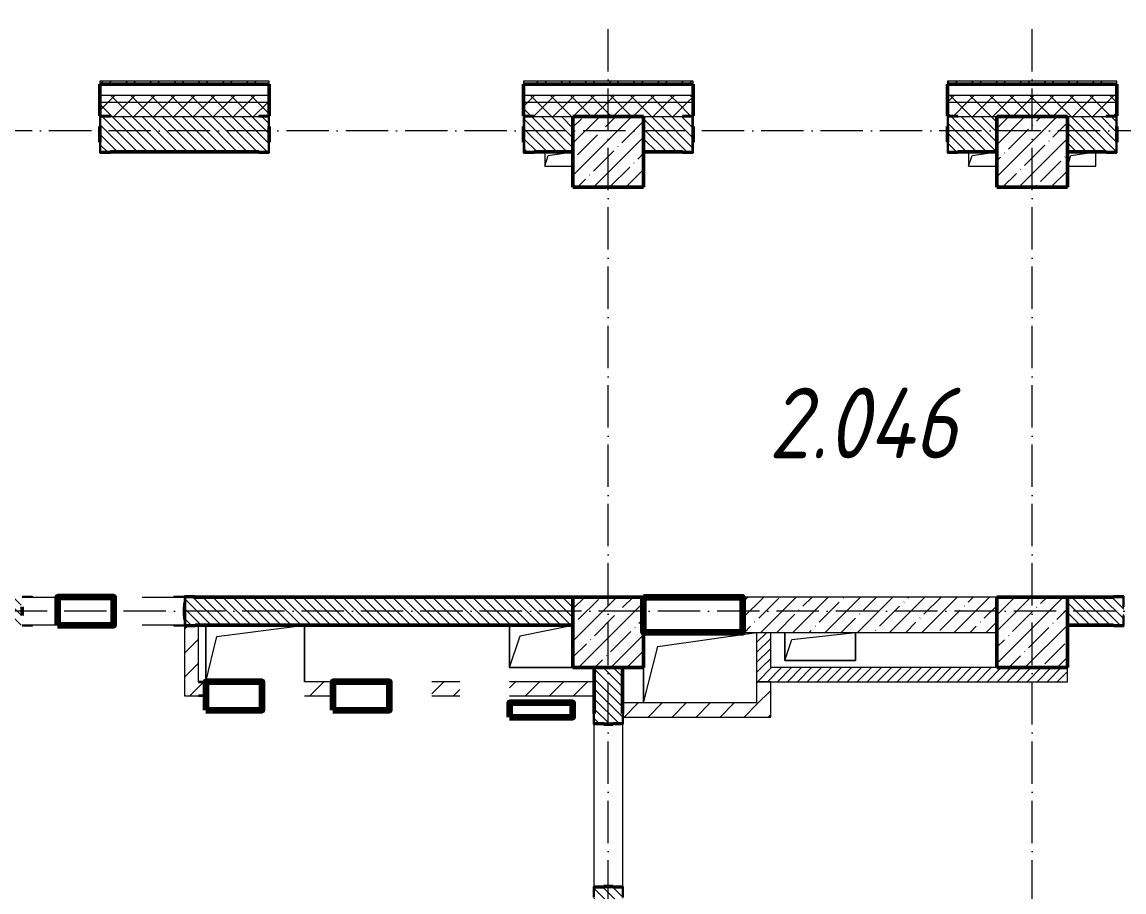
# Model space of a CAD drawing. Header units: millimetres. Extents: x -356862 to 418287, y 0 to 839748.
# Drawn here: x 30858 to 38658, y 463009 to 469166 of the extents above; entities that cross this region are included whole.
import ezdxf

# ---------------------------------------------------------------- set-up
doc = ezdxf.new("R2010")
doc.units = ezdxf.units.MM
doc.linetypes.add('50_200_ШТРИХ_1Т_ш5_п1_п1_', pattern=[700, 500, -100, 0, -100])
for name, color, linetype, lineweight in [('9.7) Заделка 956 шт', 6, 'Continuous', 158), ('A-FLOR-____-OTLN', 7, 'Continuous', 9), ('A-GENM-____-MCUT', 7, 'Continuous', 25), ('A-GENM-____-OTLN', 7, 'Continuous', 9), ('A-GENM-____-OTLN-1', 7, 'Continuous', 25), ('A-WALL-____-MCUT-1', 7, 'Continuous', 9), ('A-WALL-____-MCUT-2', 7, 'Continuous', 50), ('A-WALL-____-MCUT-3', 7, 'Continuous', 9), ('A-WALL-____-PATT-1', 7, 'Continuous', 9), ('A-WALL-FNSH-MCUT-1', 7, 'Continuous', 9), ('I-WALL-____-OTLN', 7, 'Continuous', 9), ('S-COLS-____-MCUT', 7, 'Continuous', 50), ('S-COLS-____-OTLN', 7, 'Continuous', 9), ('S-GRID-____-OTLN-1', 7, '50_200_ШТРИХ_1Т_ш5_п1_п1_', 9), ('Марки помещений', 7, 'Continuous', 9)]:
    doc.layers.add(name, color=color, linetype=linetype, lineweight=lineweight)
doc.styles.add('ISOCPEUR_I_3', font='isocpeui.ttf', dxfattribs={"width": 0.85, "height": 2.2})
pattern_1 = [(135, (-15591.663, 459015.94), (-35.35534, -35.35534), [])]
pattern_2 = [(45, (-15591.66, 459015.94), (-70.71068, 70.71068), []), (135, (-15591.66, 459015.94), (-70.71068, -70.71068), [])]
pattern_3 = [(45, (-15591.66, 459015.94), (-114.04925, 114.04925), []), (45, (-15477.61, 459015.94), (-114.04925, 114.04925), [201.612, -40.322, 3.353, -36.97])]
pattern_4 = [(45, (-15591.66, 459015.94), (-84.8528, 84.8528), [])]
pattern_5 = [(45, (-15591.663, 459015.94), (-35.35534, 35.35534), [])]

# ---------------------------------------------------------------- blocks, each defined once
blk = doc.blocks.new('BSC_Колонна _Прямоугольная - 500х500-V60-АР1_План отверстий 2 этажа в осях 1-64_А-ГГ')
at = {"layer": 'S-COLS-____-OTLN'}
h = blk.add_hatch(dxfattribs=at)
h.set_pattern_fill('FP_89', color=256, style=0, pattern_type=2)
h.set_pattern_definition([(45, (-50600, -5831.04), (-114.04925, 114.04925), []), (45, (-50485.95, -5831.04), (-114.04925, 114.04925), [201.613, -40.323, 3.353, -36.97])])
h.paths.add_polyline_path([(-250, -250), (250, -250), (250, 250), (-250, 250), (-250, 0)], flags=0)
at = {"layer": 'S-COLS-____-MCUT'}
for p, q in [((250, 250), (-250, 250)), ((-250, 250), (-250, -250)), ((250, -250), (250, 0)), ((-250, -250), (250, -250))]:
    blk.add_line(p, q, dxfattribs=at)
blk = doc.blocks.new('BSC_Колонна _Прямоугольная - 500х500-V62-АР1_План отверстий 2 этажа в осях 1-64_А-ГГ')
at = {"layer": 'S-COLS-____-OTLN'}
h = blk.add_hatch(dxfattribs=at)
h.set_pattern_fill('FP_91', color=256, style=0, pattern_type=2)
h.set_pattern_definition([(45, (-53600, -5831.04), (-114.04925, 114.04925), []), (45, (-53485.95, -5831.04), (-114.04925, 114.04925), [201.613, -40.323, 3.353, -36.97])])
h.paths.add_polyline_path([(-250, -250), (250, -250), (250, 250), (-250, 250)], flags=0)
at = {"layer": 'S-COLS-____-MCUT'}
for p, q in [((250, 250), (-250, 250)), ((-250, 250), (-250, -250)), ((250, -250), (250, 250)), ((-250, -250), (250, -250))]:
    blk.add_line(p, q, dxfattribs=at)
blk = doc.blocks.new('BSC_Колонна _Прямоугольная - 500х500-V117-АР1_План отверстий 2 этажа в осях 1-64_А-ГГ')
at = {"layer": 'S-COLS-____-OTLN'}
h = blk.add_hatch(dxfattribs=at)
h.set_pattern_fill('FP_146', color=256, style=0, pattern_type=2)
h.set_pattern_definition([(45, (-53600, -9231.04), (-114.04925, 114.04925), []), (45, (-53485.95, -9231.04), (-114.04925, 114.04925), [201.613, -40.323, 3.353, -36.97])])
h.paths.add_polyline_path([(-250, -250), (250, -250), (250, 250), (-250, 250), (-250, 104.8)], flags=0)
at = {"layer": 'S-COLS-____-MCUT'}
for p, q in [((250, 250), (-250, 250)), ((-250, 250), (-250, -250)), ((250, -250), (250, 250)), ((-250, -250), (250, -250))]:
    blk.add_line(p, q, dxfattribs=at)
blk = doc.blocks.new('Фахверк_СКБ_Уголок - 250_2700-27497298-АР1_План отверстий 2 этажа в осях 1-64_А-ГГ')
at = {"layer": 'A-GENM-____-MCUT'}
for p, q in [((200, 181), (125, 181)), ((125, 181), (125, 106)), ((131, 106), (131, 175)), ((131, 175), (200, 175)), ((200, 175), (200, 181)), ((125, 106), (131, 106)), ((131, -6), (125, -6)), ((125, -6), (125, -81)), ((131, -75), (131, -6)), ((200, -75), (131, -75)), ((200, -81), (200, -75)), ((125, -81), (200, -81))]:
    blk.add_line(p, q, dxfattribs=at)
blk = doc.blocks.new('Стойка_Влож_Уголок_Опорный - Уголок-28213941-АР1_План отверстий 2 этажа в осях 1-64_А-ГГ')
at = {"layer": 'A-GENM-____-OTLN'}
for p, q in [((-212, -6), (-212, 0)), ((0, 0), (0, -6)), ((-212, -75), (-212, -6)), ((-212, -6), (-206, -6)), ((-212, -75), (-206, -75)), ((-6, -6), (0, -6)), ((-6, -75), (0, -75)), ((0, -6), (0, -75))]:
    blk.add_line(p, q, dxfattribs=at)
blk = doc.blocks.new('154_Стойка_СКБ_Уголок - СМ-2180_200-28268025-АР1_План отверстий 2 этажа в осях 1-64_А-ГГ')
at = {"layer": 'A-GENM-____-MCUT'}
for p, q in [((125, 156), (125, 81)), ((200, 156), (125, 156)), ((200, 150), (200, 156)), ((125, 81), (131, 81)), ((131, 81), (131, 150)), ((131, 150), (200, 150)), ((131, 19), (125, 19)), ((125, 19), (125, -56)), ((131, -50), (131, 19)), ((125, -56), (200, -56)), ((200, -50), (131, -50)), ((200, -56), (200, -50))]:
    blk.add_line(p, q, dxfattribs=at)
blk = doc.blocks.new('Стойка_Влож_Полоса боковая - Полоса-V142-АР1_План отверстий 2 этажа в осях 1-64_А-ГГ')
at = {"layer": 'A-GENM-____-OTLN'}
for p, q in [((-5, 60), (0, 60)), ((-5, -60), (-5, 60)), ((0, -60), (-5, -60))]:
    blk.add_line(p, q, dxfattribs=at)
blk = doc.blocks.new('Фахверк_СКБ_Уголок - 200_3960-28268576-АР1_План отверстий 2 этажа в осях 1-64_А-ГГ')
at = {"layer": 'A-GENM-____-MCUT'}
for p, q in [((200, 156), (125, 156)), ((125, 156), (125, 81)), ((200, 150), (200, 156)), ((125, 81), (131, 81)), ((131, 81), (131, 150)), ((131, 150), (200, 150)), ((131, 19), (125, 19)), ((125, 19), (125, -56)), ((131, -50), (131, 19)), ((125, -56), (200, -56)), ((200, -50), (131, -50)), ((200, -56), (200, -50))]:
    blk.add_line(p, q, dxfattribs=at)
blk = doc.blocks.new('AR_Отверстие прямоугольное _в плите_ - AR_Отверстие прямоугольное _в плите_-V156-АР1_План отверстий 2 этажа в осях 1-64_А-ГГ')
at = {"layer": 'A-GENM-____-OTLN'}
for p, q in [((-250, 100), (-250, -100)), ((-200, 50), (250, 100)), ((250, -100), (250, 100)), ((-250, -100), (-200, 50)), ((-250, -100), (250, -100))]:
    blk.add_line(p, q, dxfattribs=at)
blk = doc.blocks.new('AR_Отверстие прямоугольное _в плите_ - AR_Отверстие прямоугольное _в плите_-V165-АР1_План отверстий 2 этажа в осях 1-64_А-ГГ')
at = {"layer": 'A-GENM-____-OTLN'}
for p, q in [((-100, 50), (-100, -50)), ((-100, -50), (-75, 25)), ((-75, 25), (100, 50)), ((-100, -50), (100, -50))]:
    blk.add_line(p, q, dxfattribs=at)
blk = doc.blocks.new('AR_Отверстие прямоугольное _в плите_ - AR_Отверстие прямоугольное _в плите_-V166-АР1_План отверстий 2 этажа в осях 1-64_А-ГГ')
at = {"layer": 'A-GENM-____-OTLN'}
for p, q in [((-100, -50), (-75, 25)), ((-75, 25), (100, 50)), ((100, -50), (100, 50)), ((-100, -50), (100, -50))]:
    blk.add_line(p, q, dxfattribs=at)
blk = doc.blocks.new('AR_Отверстие прямоугольное _в плите_ - AR_Отверстие прямоугольное _в плите_-30553057-АР1_План отверстий 2 этажа в осях 1-64_А-ГГ')
at = {"layer": 'A-GENM-____-OTLN'}
for p, q in [((-300, 150), (400, 250)), ((-400, -250), (-300, 150)), ((-400, 0), (-400, -250))]:
    blk.add_line(p, q, dxfattribs=at)
blk = doc.blocks.new('AR_Отверстие прямоугольное _в плите_ - AR_Отверстие прямоугольное _в плите_-30552525-АР1_План отверстий 2 этажа в осях 1-64_А-ГГ')
at = {"layer": 'A-GENM-____-OTLN'}
for p, q in [((-350, 200), (-350, -200)), ((-270, 120), (350, 200)), ((350, -200), (350, 200)), ((-350, -200), (-270, 120))]:
    blk.add_line(p, q, dxfattribs=at)
blk = doc.blocks.new('AR_Отверстие прямоугольное _в плите_ - AR_Отверстие прямоугольное _в плите_-30552670-АР1_План отверстий 2 этажа в осях 1-64_А-ГГ')
at = {"layer": 'A-GENM-____-OTLN'}
for p, q in [((-225, 150), (-225, -150)), ((-150, 75), (225, 150)), ((-225, -150), (-150, 75)), ((-225, -150), (225, -150))]:
    blk.add_line(p, q, dxfattribs=at)
blk = doc.blocks.new('154_Фахверк_СКБ_Швеллер - Тип_100_3960_зеркало-V199-АР1_План отверстий 2 этажа в осях 1-64_А-ГГ')
at = {"layer": 'A-GENM-____-MCUT'}
for p, q in [((175, 50), (125, 50)), ((128, 47), (175, 47)), ((128, -47), (128, 47)), ((175, 47), (175, 50)), ((125, -50), (175, -50)), ((175, -47), (128, -47)), ((175, -50), (175, -47))]:
    blk.add_line(p, q, dxfattribs=at)
blk = doc.blocks.new('2этаж')
at = {"layer": 'S-GRID-____-OTLN-1', "color": 251, "ltscale": 0.6, "true_color": 0x636466}
for p, q in [((35008.3, 454533.3), (35008.3, 469166.5)), ((38008.3, 454533.3), (38008.3, 469166.5)), ((88482.7, 468397), (-20037.2, 468397)), ((74727.1, 464997), (-20260.4, 464997))]:
    blk.add_line(p, q, dxfattribs=at)

msp = doc.modelspace()

# ---------------------------------------------------------------- hatches: boundary and pattern name
at = {"layer": 'A-WALL-____-PATT-1'}
h = msp.add_hatch(dxfattribs=at)
h.set_pattern_fill('FP_3', color=256, style=0, pattern_type=2)
h.set_pattern_definition([(45, (-15591.66, 459015.94), (-85.53659, 85.53659), []), (45, (-15534.64, 459015.94), (-85.53659, 85.53659), [])])
h.paths.add_polyline_path([(56273.3366, 468726.983), (56273.3366, 468746.983), (52408.3366, 468746.983), (52408.3366, 468726.983), (55093.2185, 468726.983)], flags=0)
h.paths.add_polyline_path([(50608.3366, 468726.983), (50608.3366, 468746.983), (49408.3366, 468746.983), (49408.3366, 468726.983), (49790.8257, 468726.983)], flags=0)
h.paths.add_polyline_path([(47608.3366, 468726.983), (47608.3366, 468746.983), (46408.3366, 468746.983), (46408.3366, 468726.983), (47139.6293, 468726.983)], flags=0)
h.paths.add_polyline_path([(43604.7007, 468726.983), (44608.3366, 468726.983), (44608.3366, 468746.983), (43408.3366, 468746.983), (43408.3366, 468726.983)], flags=0)
h.paths.add_polyline_path([(40953.5042, 468726.983), (41608.3366, 468726.983), (41608.3366, 468746.983), (40408.3366, 468746.983), (40408.3366, 468726.983)], flags=0)
h.paths.add_polyline_path([(38608.3366, 468726.983), (38608.3366, 468746.983), (37408.3366, 468746.983), (37408.3366, 468726.983), (37418.5757, 468726.983)], flags=0)
h.paths.add_polyline_path([(35608.3366, 468726.983), (35608.3366, 468746.983), (34408.3366, 468746.983), (34408.3366, 468726.983), (34767.3792, 468726.983)], flags=0)
h.paths.add_polyline_path([(29608.3366, 468726.983), (29608.3366, 468746.983), (28408.3366, 468746.983), (28408.3366, 468726.983), (28581.2542, 468726.983)], flags=0)
h.paths.add_polyline_path([(31408.3366, 468726.983), (32608.3366, 468726.983), (32608.3366, 468746.983), (31408.3366, 468746.983)], flags=0)
h.paths.add_polyline_path([(25408.3366, 468726.983), (26608.3366, 468726.983), (26608.3366, 468746.983), (25408.3366, 468746.983)], flags=0)
h.paths.add_polyline_path([(22743.3366, 468726.983), (23608.3366, 468726.983), (23608.3366, 468746.983), (22743.3366, 468746.983)], flags=0)
h = msp.add_hatch(dxfattribs=at)
h.set_pattern_fill('FP_1', color=256, style=0, pattern_type=2)
h.set_pattern_definition(pattern_2)
h.paths.add_polyline_path([(58758.3366, 468596.983), (58758.3366, 468646.983), (52408.3366, 468646.983), (52408.3366, 468596.983), (58628.1471, 468596.983)], flags=0)
h.paths.add_polyline_path([(49790.8257, 468596.983), (50608.3366, 468596.983), (50608.3366, 468646.983), (49408.3366, 468646.983), (49408.3366, 468596.983)], flags=0)
h.paths.add_polyline_path([(47608.3366, 468596.983), (47608.3366, 468646.983), (46408.3366, 468646.983), (46408.3366, 468596.983), (47139.6293, 468596.983)], flags=0)
h.paths.add_polyline_path([(44608.3366, 468596.983), (44608.3366, 468646.983), (43408.3366, 468646.983), (43408.3366, 468596.983), (44488.4328, 468596.983)], flags=0)
h.paths.add_polyline_path([(41608.3366, 468596.983), (41608.3366, 468646.983), (40408.3366, 468646.983), (40408.3366, 468596.983), (40953.5042, 468596.983)], flags=0)
h.paths.add_polyline_path([(37408.3366, 468596.983), (38608.3366, 468596.983), (38608.3366, 468646.983), (37408.3366, 468646.983)], flags=0)
h.paths.add_polyline_path([(34408.3366, 468596.983), (35608.3366, 468596.983), (35608.3366, 468646.983), (34408.3366, 468646.983)], flags=0)
h.paths.add_polyline_path([(32116.1828, 468596.983), (32608.3366, 468596.983), (32608.3366, 468646.983), (31408.3366, 468646.983), (31408.3366, 468596.983)], flags=0)
h.paths.add_polyline_path([(29608.3366, 468596.983), (29608.3366, 468646.983), (28408.3366, 468646.983), (28408.3366, 468596.983), (28581.2542, 468596.983)], flags=0)
h.paths.add_polyline_path([(26608.3366, 468596.983), (26608.3366, 468646.983), (25408.3366, 468646.983), (25408.3366, 468596.983), (25930.0578, 468596.983)], flags=0)
h.paths.add_polyline_path([(22208.3366, 468596.983), (23608.3366, 468596.983), (23608.3366, 468646.983), (22208.3366, 468646.983)], flags=0)
h.paths.add_polyline_path([(20408.3366, 468596.983), (20408.3366, 468646.983), (19208.3366, 468646.983), (19208.3366, 468596.983), (19743.9328, 468596.983)], flags=0)
h.paths.add_polyline_path([(11408.3366, 468596.983), (11408.3366, 468646.983), (8238.3366, 468646.983), (8238.3366, 468596.983), (9139.1471, 468596.983)], flags=0)
h = msp.add_hatch(dxfattribs=at)
h.set_pattern_fill('FP_1', color=256, style=0, pattern_type=2)
h.set_pattern_definition(pattern_2)
h.paths.add_polyline_path([(58758.3366, 468496.983), (58758.3366, 468596.983), (52408.3366, 468596.983), (52408.3366, 468502.983), (52483.3366, 468502.983), (52483.3366, 468496.983), (58628.1471, 468496.983)], flags=0)
h.paths.add_polyline_path([(49790.8257, 468496.983), (50533.3366, 468496.983), (50533.3366, 468502.983), (50608.3366, 468502.983), (50608.3366, 468596.983), (49408.3366, 468596.983), (49408.3366, 468502.983), (49483.3366, 468502.983), (49483.3366, 468496.983)], flags=0)
h.paths.add_polyline_path([(47533.3366, 468496.983), (47533.3366, 468502.983), (47608.3366, 468502.983), (47608.3366, 468596.983), (46408.3366, 468596.983), (46408.3366, 468502.983), (46483.3366, 468502.983), (46483.3366, 468496.983), (47258.3366, 468496.983)], flags=0)
h.paths.add_polyline_path([(43758.3366, 468496.983), (44533.3366, 468496.983), (44533.3366, 468502.983), (44608.3366, 468502.983), (44608.3366, 468596.983), (43408.3366, 468596.983), (43408.3366, 468502.983), (43483.3366, 468502.983), (43483.3366, 468496.983), (43604.7007, 468496.983)], flags=0)
h.paths.add_polyline_path([(40953.5042, 468496.983), (41533.3366, 468496.983), (41533.3366, 468502.983), (41608.3366, 468502.983), (41608.3366, 468596.983), (40408.3366, 468596.983), (40408.3366, 468502.983), (40483.3366, 468502.983), (40483.3366, 468496.983)], flags=0)
h.paths.add_polyline_path([(38258.3366, 468496.983), (38533.3366, 468496.983), (38533.3366, 468502.983), (38608.3366, 468502.983), (38608.3366, 468596.983), (37408.3366, 468596.983), (37408.3366, 468502.983), (37483.3366, 468502.983), (37483.3366, 468496.983), (37758.3366, 468496.983)], flags=0)
h.paths.add_polyline_path([(35258.3366, 468496.983), (35533.3366, 468496.983), (35533.3366, 468502.983), (35608.3366, 468502.983), (35608.3366, 468596.983), (34408.3366, 468596.983), (34408.3366, 468502.983), (34483.3366, 468502.983), (34483.3366, 468496.983), (34767.3792, 468496.983)], flags=0)
h.paths.add_polyline_path([(32533.3366, 468496.983), (32533.3366, 468502.983), (32608.3366, 468502.983), (32608.3366, 468596.983), (31408.3366, 468596.983), (31408.3366, 468502.983), (31483.3366, 468502.983), (31483.3366, 468496.983), (32116.1828, 468496.983)], flags=0)
h.paths.add_polyline_path([(29533.3366, 468496.983), (29533.3366, 468502.983), (29608.3366, 468502.983), (29608.3366, 468596.983), (28408.3366, 468596.983), (28408.3366, 468502.983), (28483.3366, 468502.983), (28483.3366, 468496.983), (29258.3366, 468496.983)], flags=0)
h.paths.add_polyline_path([(25483.3366, 468496.983), (26533.3366, 468496.983), (26533.3366, 468502.983), (26608.3366, 468502.983), (26608.3366, 468596.983), (25408.3366, 468596.983), (25408.3366, 468502.983), (25483.3366, 468502.983)], flags=0)
h.paths.add_polyline_path([(23258.3366, 468496.983), (23533.3366, 468496.983), (23533.3366, 468502.983), (23608.3366, 468502.983), (23608.3366, 468596.983), (22208.3366, 468596.983), (22208.3366, 468496.983), (22708.3366, 468496.983)], flags=0)
h.paths.add_polyline_path([(19743.9328, 468496.983), (20333.3366, 468496.983), (20333.3366, 468502.983), (20408.3366, 468502.983), (20408.3366, 468596.983), (19208.3366, 468596.983), (19208.3366, 468496.983), (19708.3366, 468496.983)], flags=0)
h.paths.add_polyline_path([(11333.3366, 468496.983), (11333.3366, 468502.983), (11408.3366, 468502.983), (11408.3366, 468596.983), (8238.3366, 468596.983), (8238.3366, 468496.983), (10708.3366, 468496.983)], flags=0)
h = msp.add_hatch(dxfattribs=at)
h.set_pattern_fill('FP_6', color=256, style=0, pattern_type=2)
h.set_pattern_definition(pattern_1)
h.paths.add_polyline_path([(34483.3366, 468246.983), (34758.3366, 468246.983), (34758.3366, 468496.983), (34414.3366, 468496.983), (34414.3366, 468427.983), (34408.3366, 468427.983), (34408.3366, 468315.983), (34414.3366, 468315.983), (34414.3366, 468246.983)], flags=0)
h.paths.add_polyline_path([(31483.3366, 468246.983), (32602.3366, 468246.983), (32602.3366, 468315.983), (32608.3366, 468315.983), (32608.3366, 468427.983), (32602.3366, 468427.983), (32602.3366, 468496.983), (31414.3366, 468496.983), (31414.3366, 468427.983), (31408.3366, 468427.983), (31408.3366, 468315.983), (31414.3366, 468315.983), (31414.3366, 468246.983)], flags=0)
h.paths.add_polyline_path([(29533.3366, 468246.983), (29602.3366, 468246.983), (29602.3366, 468315.983), (29608.3366, 468315.983), (29608.3366, 468427.983), (29602.3366, 468427.983), (29602.3366, 468496.983), (29258.3366, 468496.983), (29258.3366, 468246.983)], flags=0)
h = msp.add_hatch(dxfattribs=at)
h.set_pattern_fill('FP_6', color=256, style=0, pattern_type=2)
h.set_pattern_definition(pattern_1)
h.paths.add_polyline_path([(37418.5757, 468246.983), (37758.3366, 468246.983), (37758.3366, 468496.983), (37414.3366, 468496.983), (37414.3366, 468427.983), (37408.3366, 468427.983), (37408.3366, 468315.983), (37414.3366, 468315.983), (37414.3366, 468246.983)], flags=0)
h.paths.add_polyline_path([(35602.3366, 468246.983), (35602.3366, 468315.983), (35608.3366, 468315.983), (35608.3366, 468427.983), (35602.3366, 468427.983), (35602.3366, 468496.983), (35258.3366, 468496.983), (35258.3366, 468246.983), (35533.3366, 468246.983)], flags=0)
h = msp.add_hatch(dxfattribs=at)
h.set_pattern_fill('FP_6', color=256, style=0, pattern_type=2)
h.set_pattern_definition(pattern_1)
h.paths.add_polyline_path([(43414.3366, 468246.983), (43758.3366, 468246.983), (43758.3366, 468496.983), (43414.3366, 468496.983), (43414.3366, 468427.983), (43408.3366, 468427.983), (43408.3366, 468315.983), (43414.3366, 468315.983), (43414.3366, 468251.2687)], flags=0)
h.paths.add_polyline_path([(40953.5042, 468246.983), (41602.3366, 468246.983), (41602.3366, 468315.983), (41608.3366, 468315.983), (41608.3366, 468427.983), (41602.3366, 468427.983), (41602.3366, 468496.983), (40414.3366, 468496.983), (40414.3366, 468427.983), (40408.3366, 468427.983), (40408.3366, 468315.983), (40414.3366, 468315.983), (40414.3366, 468246.983), (40483.3366, 468246.983)], flags=0)
h.paths.add_polyline_path([(38602.3366, 468246.983), (38602.3366, 468315.983), (38608.3366, 468315.983), (38608.3366, 468427.983), (38602.3366, 468427.983), (38602.3366, 468496.983), (38258.3366, 468496.983), (38258.3366, 468246.983), (38533.3366, 468246.983)], flags=0)
h = msp.add_hatch(dxfattribs=at)
h.set_pattern_fill('FP_6', color=256, style=0, pattern_type=2)
h.set_pattern_definition(pattern_1)
h.paths.add_polyline_path([(33883.6471, 464896.983), (34758.3366, 464896.983), (34758.3366, 465096.983), (32014.3366, 465096.983), (32014.3366, 465027.983), (32008.3366, 465027.983), (32008.3366, 464965.983), (32014.3366, 464965.983), (32014.3366, 464896.983), (32116.1828, 464896.983)], flags=0)
h.paths.add_polyline_path([(29958.3366, 464896.983), (30852.3366, 464896.983), (30852.3366, 464965.983), (30858.3366, 464965.983), (30858.3366, 465027.983), (30852.3366, 465027.983), (30852.3366, 465096.983), (29958.3366, 465096.983), (29958.3366, 464984.483)], flags=0)
h.paths.add_polyline_path([(29258.3366, 464896.983), (29558.3366, 464896.983), (29558.3366, 465096.983), (29258.3366, 465096.983)], flags=0)
h = msp.add_hatch(dxfattribs=at)
h.set_pattern_fill('FP_25', color=256, style=0, pattern_type=2)
h.set_pattern_definition(pattern_3)
h.paths.add_polyline_path([(37758.3366, 464846.983), (37758.3366, 465096.983), (35958.3366, 465096.983), (35958.3366, 464846.983), (37418.5757, 464846.983)], flags=0)
h = msp.add_hatch(dxfattribs=at)
h.set_pattern_fill('FP_6', color=256, style=0, pattern_type=2)
h.set_pattern_definition(pattern_1)
h.paths.add_polyline_path([(43758.3366, 464896.983), (43758.3366, 465096.983), (43358.3366, 465096.983), (43358.3366, 464896.983)], flags=0)
h.paths.add_polyline_path([(40364.3366, 464896.983), (41152.3366, 464896.983), (41152.3366, 464965.983), (41158.3366, 464965.983), (41158.3366, 465027.983), (41152.3366, 465027.983), (41152.3366, 465096.983), (40364.3366, 465096.983), (40364.3366, 465027.983), (40358.3366, 465027.983), (40358.3366, 464965.983), (40364.3366, 464965.983), (40364.3366, 464936.983)], flags=0)
h.paths.add_polyline_path([(42064.3366, 464896.983), (42958.3366, 464896.983), (42958.3366, 465096.983), (42064.3366, 465096.983), (42064.3366, 465027.983), (42058.3366, 465027.983), (42058.3366, 464965.983), (42064.3366, 464965.983), (42064.3366, 464897.6888)], flags=0)
h.paths.add_polyline_path([(38583.3366, 464896.983), (38652.3366, 464896.983), (38652.3366, 464965.983), (38658.3366, 464965.983), (38658.3366, 465027.983), (38652.3366, 465027.983), (38652.3366, 465096.983), (38258.3366, 465096.983), (38258.3366, 464896.983)], flags=0)
h = msp.add_hatch(dxfattribs=at)
h.set_pattern_fill('FP_4', color=256, style=0, pattern_type=2)
h.set_pattern_definition(pattern_4)
h.paths.add_polyline_path([(32108.3366, 464396.983), (32108.3366, 464896.983), (32083.3366, 464896.983), (32083.3366, 464890.983), (32008.3366, 464890.983), (32008.3366, 464396.983)], flags=0)
h = msp.add_hatch(dxfattribs=at)
h.set_pattern_fill('FP_5', color=256, style=0, pattern_type=2)
h.set_pattern_definition(pattern_5)
h.paths.add_polyline_path([(36158.3366, 464596.983), (36158.3366, 464846.983), (36058.3366, 464846.983), (36058.3366, 464596.983)], flags=0)
h = msp.add_hatch(dxfattribs=at)
h.set_pattern_fill('FP_6', color=256, style=0, pattern_type=2)
h.set_pattern_definition(pattern_1)
h.paths.add_polyline_path([(34908.3366, 457596.983), (35108.3366, 457596.983), (35108.1164, 463040.983), (35039.3366, 463040.983), (35039.3366, 463046.983), (34977.3366, 463046.983), (34977.3366, 463040.983), (34908.3366, 463040.983), (34908.3366, 458031.8615)], flags=0)
h.paths.add_polyline_path([(35039.3366, 464196.983), (35039.3366, 464202.983), (35108.3366, 464202.983), (35108.3366, 464596.983), (34908.3366, 464596.983), (34908.3366, 464202.983), (34977.3366, 464202.983), (34977.3366, 464196.983)], flags=0)
h = msp.add_hatch(dxfattribs=at)
h.set_pattern_fill('FP_5', color=256, style=0, pattern_type=2)
h.set_pattern_definition(pattern_5)
h.paths.add_polyline_path([(36058.3366, 464496.983), (38258.3366, 464496.983), (38258.3366, 464596.983), (36058.3366, 464596.983)], flags=0)
h = msp.add_hatch(dxfattribs=at)
h.set_pattern_fill('FP_4', color=256, style=0, pattern_type=2)
h.set_pattern_definition(pattern_4)
h.paths.add_polyline_path([(32858.3366, 464396.983), (33058.3366, 464396.983), (33058.3366, 464496.983), (32858.3366, 464496.983)], flags=0)
h.paths.add_polyline_path([(33883.6471, 464396.983), (33958.3366, 464396.983), (33958.3366, 464496.983), (33758.3366, 464496.983), (33758.3366, 464396.983)], flags=0)
h.paths.add_polyline_path([(34908.3366, 464396.983), (34908.3366, 464496.983), (34308.3366, 464496.983), (34308.3366, 464396.983)], flags=0)
h.paths.add_polyline_path([(32109.8366, 464399.983), (32155.3366, 464399.983), (32155.3366, 464493.983), (32108.3366, 464493.983), (32108.3366, 464399.983)], flags=0)
h = msp.add_hatch(dxfattribs=at)
h.set_pattern_fill('FP_4', color=256, style=0, pattern_type=2)
h.set_pattern_definition(pattern_4)
h.paths.add_polyline_path([(36158.3366, 464246.983), (36158.3366, 464496.983), (36058.3366, 464496.983), (36058.3366, 464246.983)], flags=0)
h = msp.add_hatch(dxfattribs=at)
h.set_pattern_fill('FP_4', color=256, style=0, pattern_type=2)
h.set_pattern_definition(pattern_4)
h.paths.add_polyline_path([(36058.3366, 464246.983), (36058.3366, 464346.983), (35108.3366, 464346.983), (35108.3366, 464271.983), (35114.3366, 464271.983), (35114.3366, 464246.983), (35651.1114, 464246.983)], flags=0)
at = {"layer": 'S-COLS-____-OTLN'}
h = msp.add_hatch(dxfattribs=at)
h.set_pattern_fill('FP_25', color=256, style=0, pattern_type=2)
h.set_pattern_definition(pattern_3)
h.paths.add_polyline_path([(34758.3366, 467996.983), (35258.3366, 467996.983), (35258.3366, 468496.983), (34758.3366, 468496.983), (34758.3366, 468351.7895)], flags=0)

# ---------------------------------------------------------------- linework, layer by layer
at = {"layer": '9.7) Заделка 956 шт'}
for points in [[(31108.3366, 464896.983), (31508.3366, 464896.983), (31508.3366, 465096.983), (31108.3366, 465096.983)], [(35258.3366, 465096.983), (35958.3366, 465096.983), (35958.3366, 464846.983), (35258.3366, 464846.983)], [(32158.3366, 464296.983), (32558.3366, 464296.983), (32558.3366, 464496.983), (32158.3366, 464496.983)], [(33058.3366, 464296.983), (33458.3366, 464296.983), (33458.3366, 464496.983), (33058.3366, 464496.983)], [(34308.3366, 464246.983), (34758.3366, 464246.983), (34758.3366, 464346.983), (34308.3366, 464346.983)]]:
    msp.add_lwpolyline(points, close=True, dxfattribs=at)
at = {"layer": 'A-FLOR-____-OTLN'}
for p, q in [((32158.2378, 464496.983), (32158.2378, 464896.983)), ((32858.2378, 464896.983), (32858.2378, 464496.983)), ((34308.3366, 464596.983), (34308.3366, 464896.983)), ((36258.3366, 464646.983), (36258.3366, 464846.983)), ((36758.3366, 464846.983), (36758.3366, 464646.983)), ((36758.3366, 464646.983), (36258.3366, 464646.983)), ((34758.3366, 464596.983), (34308.3366, 464596.983)), ((35258.3366, 464346.983), (35258.3366, 464596.983))]:
    msp.add_line(p, q, dxfattribs=at)
at = {"layer": 'A-WALL-____-MCUT-1'}
for p, q in [((37758.3366, 465096.983), (35958.3366, 465096.983)), ((35958.3366, 464846.983), (37758.3366, 464846.983))]:
    msp.add_line(p, q, dxfattribs=at)
at = {"layer": 'A-WALL-____-MCUT-2'}
for p, q in [((32608.3366, 468726.983), (31408.3366, 468726.983)), ((31408.3366, 468726.983), (31408.3366, 468502.983)), ((32608.3366, 468502.983), (32608.3366, 468726.983)), ((35608.3366, 468726.983), (34408.3366, 468726.983)), ((34408.3366, 468726.983), (34408.3366, 468502.983)), ((35608.3366, 468502.983), (35608.3366, 468726.983)), ((38608.3366, 468726.983), (37408.3366, 468726.983)), ((37408.3366, 468726.983), (37408.3366, 468502.983)), ((38608.3366, 468502.983), (38608.3366, 468726.983)), ((34758.3366, 468496.983), (35258.3366, 468496.983)), ((34758.3366, 468246.983), (34758.3366, 468496.983)), ((35258.3366, 468496.983), (35258.3366, 468246.983)), ((31408.3366, 468427.983), (31408.3366, 468315.983)), ((32608.3366, 468315.983), (32608.3366, 468427.983)), ((34408.3366, 468427.983), (34408.3366, 468315.983)), ((35608.3366, 468315.983), (35608.3366, 468427.983)), ((37408.3366, 468427.983), (37408.3366, 468315.983)), ((38608.3366, 468315.983), (38608.3366, 468427.983)), ((31483.3366, 468246.983), (32533.3366, 468246.983)), ((34483.3366, 468246.983), (34758.3366, 468246.983)), ((35258.3366, 468246.983), (35533.3366, 468246.983)), ((37483.3366, 468246.983), (37758.3366, 468246.983)), ((38258.3366, 468246.983), (38533.3366, 468246.983)), ((34758.3366, 465096.983), (32083.3366, 465096.983)), ((38583.3366, 465096.983), (38258.3366, 465096.983)), ((30858.3366, 464965.983), (30858.3366, 465027.983)), ((32008.3366, 465027.983), (32008.3366, 464965.983)), ((32083.3366, 464896.983), (34758.3366, 464896.983)), ((38258.3366, 464896.983), (38583.3366, 464896.983)), ((34908.3366, 464596.983), (34908.3366, 464271.983)), ((35108.3366, 464271.983), (35108.3366, 464596.983)), ((34977.3366, 464196.983), (35039.3366, 464196.983)), ((35039.3366, 463046.983), (34977.3366, 463046.983))]:
    msp.add_line(p, q, dxfattribs=at)
at = {"layer": 'A-WALL-____-MCUT-3'}
for p, q in [((32608.3366, 468646.983), (31408.3366, 468646.983)), ((35608.3366, 468646.983), (34408.3366, 468646.983)), ((38608.3366, 468646.983), (37408.3366, 468646.983)), ((32608.3366, 468596.983), (31408.3366, 468596.983)), ((35608.3366, 468596.983), (34408.3366, 468596.983)), ((38608.3366, 468596.983), (37408.3366, 468596.983)), ((31483.3366, 468496.983), (32533.3366, 468496.983)), ((34483.3366, 468496.983), (34758.3366, 468496.983)), ((35258.3366, 468496.983), (35533.3366, 468496.983)), ((37483.3366, 468496.983), (37758.3366, 468496.983)), ((38258.3366, 468496.983), (38533.3366, 468496.983))]:
    msp.add_line(p, q, dxfattribs=at)
at = {"layer": 'A-WALL-FNSH-MCUT-1'}
for p, q in [((32608.3366, 468746.983), (31408.3366, 468746.983)), ((31408.3366, 468746.983), (31408.3366, 468726.983)), ((31408.3366, 468726.983), (31408.3366, 468726.983)), ((32608.3366, 468726.983), (32608.3366, 468746.983)), ((35608.3366, 468746.983), (34408.3366, 468746.983)), ((34408.3366, 468746.983), (34408.3366, 468726.983)), ((34408.3366, 468726.983), (34408.3366, 468726.983)), ((35608.3366, 468726.983), (35608.3366, 468746.983)), ((38608.3366, 468746.983), (37408.3366, 468746.983)), ((37408.3366, 468746.983), (37408.3366, 468726.983)), ((37408.3366, 468726.983), (37408.3366, 468726.983)), ((38608.3366, 468726.983), (38608.3366, 468746.983)), ((32008.3366, 464890.983), (32008.3366, 464396.983)), ((32108.3366, 464496.983), (32108.3366, 464896.983)), ((36058.3366, 464846.983), (36058.3366, 464346.983)), ((36158.3366, 464596.983), (36158.3366, 464846.983)), ((37758.3366, 464596.983), (36158.3366, 464596.983)), ((38258.3366, 464496.983), (38258.3366, 464596.983)), ((33058.3366, 464496.983), (32858.3366, 464496.983)), ((33958.3366, 464496.983), (33758.3366, 464496.983)), ((34908.3366, 464496.983), (34308.3366, 464496.983)), ((36158.3366, 464496.983), (36058.3366, 464496.983)), ((36058.3366, 464496.983), (38258.3366, 464496.983)), ((36158.3366, 464246.983), (36158.3366, 464496.983)), ((32008.3366, 464396.983), (32108.3366, 464396.983)), ((32858.3366, 464396.983), (33058.3366, 464396.983)), ((33758.3366, 464396.983), (33958.3366, 464396.983)), ((34308.3366, 464396.983), (34908.3366, 464396.983)), ((36058.3366, 464346.983), (35108.3366, 464346.983)), ((35114.3366, 464246.983), (36158.3366, 464246.983))]:
    msp.add_line(p, q, dxfattribs=at)
at = {"layer": 'I-WALL-____-OTLN'}
for p, q in [((30858.3366, 465096.983), (31108.3366, 465096.983)), ((31708.3366, 465096.983), (32008.3366, 465096.983)), ((31108.3366, 464896.983), (30858.3366, 464896.983)), ((32008.3366, 464896.983), (31708.3366, 464896.983)), ((34908.3366, 463046.983), (34908.3366, 464196.983)), ((35108.3366, 464196.983), (35108.3366, 463046.983))]:
    msp.add_line(p, q, dxfattribs=at)
at = {"layer": 'S-COLS-____-MCUT'}
for p, q in [((35258.3366, 468496.983), (34758.3366, 468496.983)), ((34758.3366, 468496.983), (34758.3366, 467996.983)), ((35258.3366, 467996.983), (35258.3366, 468496.983)), ((34758.3366, 467996.983), (35258.3366, 467996.983))]:
    msp.add_line(p, q, dxfattribs=at)
at = {"layer": 'S-GRID-____-OTLN-1', "color": 251, "ltscale": 0.6, "true_color": 0x636466}
for p, q in [((35008.3366, 454533.3346), (35008.3366, 469166.4803)), ((35008.3366, 454533.3346), (35008.3366, 469166.4803)), ((38008.3366, 454533.3346), (38008.3366, 469166.4803)), ((38008.3366, 454533.3346), (38008.3366, 469166.4803)), ((88482.7432, 468396.983), (-20037.2274, 468396.983)), ((88482.7432, 468396.983), (-20037.2274, 468396.983)), ((74727.1239, 464996.983), (-20260.4336, 464996.983)), ((74727.1239, 464996.983), (-20260.4336, 464996.983))]:
    msp.add_line(p, q, dxfattribs=at)

# ---------------------------------------------------------------- block references
at = {"color": 18, "true_color": 0x000000}
msp.add_blockref('2этаж', (0, 0), dxfattribs=at)
at = {"layer": 'A-GENM-____-OTLN'}
for name, p in [('AR_Отверстие прямоугольное _в плите_ - AR_Отверстие прямоугольное _в плите_-V165-АР1_План отверстий 2 этажа в осях 1-64_А-ГГ', (34658.3366, 468196.983)), ('AR_Отверстие прямоугольное _в плите_ - AR_Отверстие прямоугольное _в плите_-V165-АР1_План отверстий 2 этажа в осях 1-64_А-ГГ', (37658.3366, 468196.983)), ('AR_Отверстие прямоугольное _в плите_ - AR_Отверстие прямоугольное _в плите_-V166-АР1_План отверстий 2 этажа в осях 1-64_А-ГГ', (38358.3366, 468196.983)), ('Стойка_Влож_Полоса боковая - Полоса-V142-АР1_План отверстий 2 этажа в осях 1-64_А-ГГ', (32008.3366, 464996.983)), ('AR_Отверстие прямоугольное _в плите_ - AR_Отверстие прямоугольное _в плите_-30552525-АР1_План отверстий 2 этажа в осях 1-64_А-ГГ', (32508.2378, 464696.983)), ('AR_Отверстие прямоугольное _в плите_ - AR_Отверстие прямоугольное _в плите_-30552670-АР1_План отверстий 2 этажа в осях 1-64_А-ГГ', (34533.3366, 464746.983)), ('AR_Отверстие прямоугольное _в плите_ - AR_Отверстие прямоугольное _в плите_-30553057-АР1_План отверстий 2 этажа в осях 1-64_А-ГГ', (35658.3366, 464596.983)), ('AR_Отверстие прямоугольное _в плите_ - AR_Отверстие прямоугольное _в плите_-V156-АР1_План отверстий 2 этажа в осях 1-64_А-ГГ', (36508.3366, 464746.983))]:
    msp.add_blockref(name, p, dxfattribs=at)
for p, rotation in [((30858.3366, 465102.983), 89.99999999999955), ((32008.3366, 464890.983), 269.9999999999995)]:
    msp.add_blockref('Стойка_Влож_Уголок_Опорный - Уголок-28213941-АР1_План отверстий 2 этажа в осях 1-64_А-ГГ', p, dxfattribs=dict(at, rotation=rotation))
at = {"layer": 'A-GENM-____-OTLN-1'}
for name, p in [('Фахверк_СКБ_Уголок - 250_2700-27497298-АР1_План отверстий 2 этажа в осях 1-64_А-ГГ', (31283.3366, 468321.983)), ('Фахверк_СКБ_Уголок - 250_2700-27497298-АР1_План отверстий 2 этажа в осях 1-64_А-ГГ', (34283.3366, 468321.983)), ('Фахверк_СКБ_Уголок - 250_2700-27497298-АР1_План отверстий 2 этажа в осях 1-64_А-ГГ', (37283.3366, 468321.983)), ('154_Стойка_СКБ_Уголок - СМ-2180_200-28268025-АР1_План отверстий 2 этажа в осях 1-64_А-ГГ', (31883.3366, 464946.983))]:
    msp.add_blockref(name, p, dxfattribs=at)
for name, p, rotation in [('Фахверк_СКБ_Уголок - 250_2700-27497298-АР1_План отверстий 2 этажа в осях 1-64_А-ГГ', (32733.3366, 468421.983), 180), ('Фахверк_СКБ_Уголок - 250_2700-27497298-АР1_План отверстий 2 этажа в осях 1-64_А-ГГ', (35733.3366, 468421.983), 180), ('Фахверк_СКБ_Уголок - 250_2700-27497298-АР1_План отверстий 2 этажа в осях 1-64_А-ГГ', (38733.3366, 468421.983), 180), ('Фахверк_СКБ_Уголок - 200_3960-28268576-АР1_План отверстий 2 этажа в осях 1-64_А-ГГ', (38783.3366, 465046.983), 180), ('154_Фахверк_СКБ_Швеллер - Тип_100_3960_зеркало-V199-АР1_План отверстий 2 этажа в осях 1-64_А-ГГ', (32283.3366, 464446.983), 180), ('154_Стойка_СКБ_Уголок - СМ-2180_200-28268025-АР1_План отверстий 2 этажа в осях 1-64_А-ГГ', (35058.3366, 464071.983), 89.99999999999993), ('154_Стойка_СКБ_Уголок - СМ-2180_200-28268025-АР1_План отверстий 2 этажа в осях 1-64_А-ГГ', (34958.3366, 463171.983), 269.9999999999999)]:
    msp.add_blockref(name, p, dxfattribs=dict(at, rotation=rotation))
at = {"layer": 'S-COLS-____-OTLN'}
for name, p in [('BSC_Колонна _Прямоугольная - 500х500-V117-АР1_План отверстий 2 этажа в осях 1-64_А-ГГ', (38008.3366, 468246.983)), ('BSC_Колонна _Прямоугольная - 500х500-V60-АР1_План отверстий 2 этажа в осях 1-64_А-ГГ', (35008.3366, 464846.983)), ('BSC_Колонна _Прямоугольная - 500х500-V62-АР1_План отверстий 2 этажа в осях 1-64_А-ГГ', (38008.3366, 464846.983))]:
    msp.add_blockref(name, p, dxfattribs=at)

# ---------------------------------------------------------------- texts
at = {"layer": 'Марки помещений', "insert": (36143.0573, 466578.6627), "char_height": 500, "width": 817.72125, "attachment_point": 1, "style": 'ISOCPEUR_I_3'}
msp.add_mtext('2.046', dxfattribs=at)

doc.saveas('drawing.dxf')
